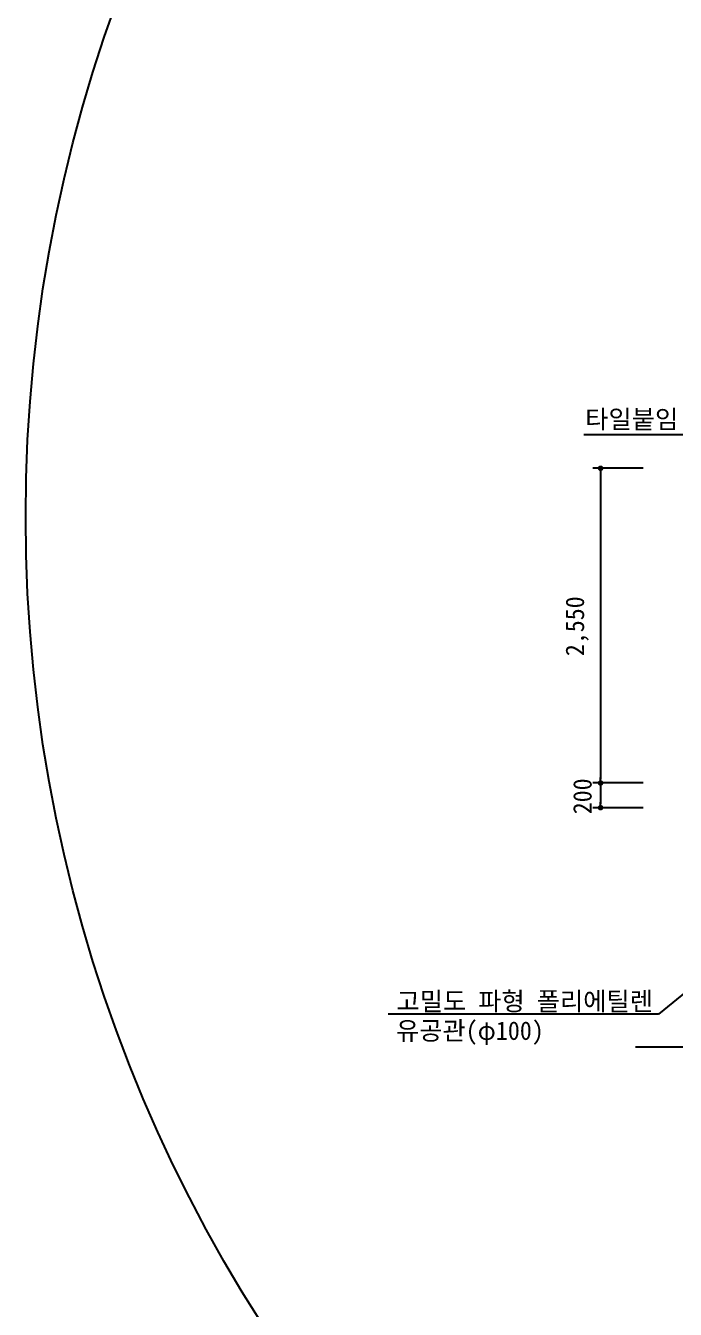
# Model space of a CAD drawing. Header units: millimetres. Extents: x -69382 to 174843, y -46375 to 101648.
# Drawn here: x -23457 to -18197, y 34734 to 45135 of the extents above; entities that cross this region are included whole.
import ezdxf
from ezdxf.enums import TextEntityAlignment as Align

# ---------------------------------------------------------------- set-up
doc = ezdxf.new("R2010")
doc.units = ezdxf.units.MM
doc.header["$LTSCALE"] = 1000
for name, color, linetype in [('-길작업', 255, 'Continuous'), ('CS-DIML', 1, 'Continuous'), ('CS-LEAL', 1, 'Continuous'), ('CS-LEAT', 3, 'Continuous')]:
    doc.layers.add(name, color=color, linetype=linetype)
doc.styles.add('WGTXT', font='DotumChe.ttf')
doc.dimstyles.new('DIM-50(j)', dxfattribs={"dimscale": 50, "dimtxt": 3, "dimasz": 0.6, "dimexe": 1.25, "dimexo": 0, "dimgap": 1.25, "dimtad": 1, "dimdec": 0, "dimdsep": 46, "dimlunit": 6, "dimtxsty": 'WGTXT', "dimblk": 'CMRSPOS', "dimcen": 6.375, "dimclrd": 1, "dimclre": 1, "dimclrt": 3, "dimadec": 4, "dimazin": 0, "dimtfac": 1, "dimtdec": 0, "dimtix": 1, "dimtmove": 2, "dimatfit": 1, "dimldrblk": 'CMRSPOS', "dimfxl": 1.25, "dimtolj": 1, "dimtzin": 0, "dimarcsym": 0})
doc.dimstyles.new('DIM-LEADER', dxfattribs={"dimscale": 40, "dimtxt": 3, "dimasz": 3, "dimexe": 1.5, "dimexo": 0, "dimgap": 1, "dimtad": 1, "dimdec": 0, "dimrnd": 0.001, "dimzin": 1, "dimdsep": 46, "dimlunit": 6, "dimtxsty": 'WGTXT', "dimcen": 0, "dimclrd": 1, "dimclre": 1, "dimclrt": 3, "dimadec": 4, "dimazin": 0, "dimtfac": 1, "dimtdec": 0, "dimtix": 1, "dimtmove": 2, "dimatfit": 3, "dimfxl": 1.5, "dimlwd": -1, "dimarcsym": 0})

# ---------------------------------------------------------------- blocks, each defined once
blk = doc.blocks.new('CMRSPOS')
at = {"layer": 'CS-DIML', "color": 1}
blk.add_line((-0.75, 0), (-1.5, 0), dxfattribs=at)
at = {"layer": 'CS-DIML', "color": 1, "const_width": 0.75}
blk.add_lwpolyline([(-0.375, 0, 1), (0.375, 0, 1)], format="xyb", close=True, dxfattribs=at)
blk = doc.blocks.new('*D620')
at = {"layer": 'CS-LEAL', "color": 1, "lineweight": -2, "transparency": 16777216}
for p, q in [((-18457, 41549), (-18865, 41549)), ((-18802, 41519), (-18802, 39029)), ((-18457, 38999), (-18865, 38999))]:
    blk.add_line(p, q, dxfattribs=at)
at = {"layer": 'Defpoints', "color": 0, "transparency": 16777216}
for p in [(-18457, 41549), (-18802, 38999), (-18457, 38999)]:
    blk.add_point(p, dxfattribs=at)
at = {"layer": 'CS-LEAL', "color": 1, "lineweight": -2, "transparency": 16777216, "xscale": 30, "yscale": 30, "zscale": 30}
for p, rotation in [((-18802, 41549), 90), ((-18802, 38999), 270)]:
    blk.add_blockref('CMRSPOS', p, dxfattribs=dict(at, rotation=rotation))
at = {"layer": 'CS-LEAL', "color": 3, "transparency": 16777216, "insert": (-18991, 40269), "char_height": 150, "attachment_point": 5, "rotation": 90, "style": 'WGTXT'}
blk.add_mtext('\\A1;2,550', dxfattribs=at)
blk = doc.blocks.new('*D621')
at = {"layer": 'CS-LEAL', "color": 1, "lineweight": -2, "transparency": 16777216}
for p, q in [((-18457, 38999), (-18865, 38999)), ((-18802, 38969), (-18802, 38829)), ((-18457, 38799), (-18865, 38799))]:
    blk.add_line(p, q, dxfattribs=at)
at = {"layer": 'Defpoints', "color": 0, "transparency": 16777216}
for p in [(-18457, 38999), (-18802, 38799), (-18457, 38799)]:
    blk.add_point(p, dxfattribs=at)
at = {"layer": 'CS-LEAL', "color": 1, "lineweight": -2, "transparency": 16777216, "xscale": 30, "yscale": 30, "zscale": 30}
for p, rotation in [((-18802, 38999), 90), ((-18802, 38799), 270)]:
    blk.add_blockref('CMRSPOS', p, dxfattribs=dict(at, rotation=rotation))
at = {"layer": 'CS-LEAL', "color": 3, "transparency": 16777216, "insert": (-18948, 38891), "char_height": 150, "attachment_point": 5, "rotation": 90, "style": 'WGTXT'}
blk.add_mtext('\\A1;200', dxfattribs=at)

msp = doc.modelspace()

# ---------------------------------------------------------------- linework, layer by layer
at = {"layer": '-길작업', "color": 3}
msp.add_circle((-11340.1893, 41156.7252), 12116.7265, dxfattribs=at)
at = {"layer": 'CS-LEAL'}
msp.add_line((-18519.3981, 36861.139), (-17647.667, 36861.139), dxfattribs=at)

# ---------------------------------------------------------------- texts
at = {"layer": 'CS-LEAT', "style": 'WGTXT'}
msp.add_text('타일붙임', height=150, dxfattribs=at).set_placement((-18926.1949, 41871.7167))
for s, p in [('고밀도 파형 폴리에틸렌', (-19416.1842, 37155.881)), ('유공관(φ100)', (-19860.3668, 36917.5199))]:
    msp.add_text(s, height=150, dxfattribs=at).set_placement(p, align=Align.CENTER)

# ---------------------------------------------------------------- dimensions: what is measured, and where the dimension line sits
at = {"layer": 'CS-LEAL', "color": 0}
for base, p1, p2, picture, middle in [((-18802.4044, 38999.2447), (-18457.4083, 41549.2447), (-18457.4083, 38999.2447), '*D620', (-18991.411, 40268.6675)), ((-18802.4044, 38799.2447), (-18457.4083, 38999.2447), (-18457.4083, 38799.2447), '*D621', (-18948.3202, 38890.7639))]:
    dim = msp.add_linear_dim(base=base, p1=p1, p2=p2, angle=270, dimstyle='DIM-50(j)', override={"dimtxsty": 'WGTXT'}, dxfattribs=at)
    dim.commit()
    dim.dimension.update_dxf_attribs({"geometry": picture, "text_midpoint": middle, "dimtype": 160})

# ---------------------------------------------------------------- leaders
at = {"layer": 'CS-DIML'}
for points in [[(-17515.6067, 41188.5237), (-18029.9658, 41818.873), (-18937.0202, 41818.873)], [(-17627.5706, 37701.3319), (-18333.0541, 37125.811), (-20522.8842, 37125.811)]]:
    msp.add_leader(points, dimstyle='DIM-LEADER', override={"dimgap": 1, "dimtad": 0}, dxfattribs=at)

doc.saveas('drawing.dxf')
